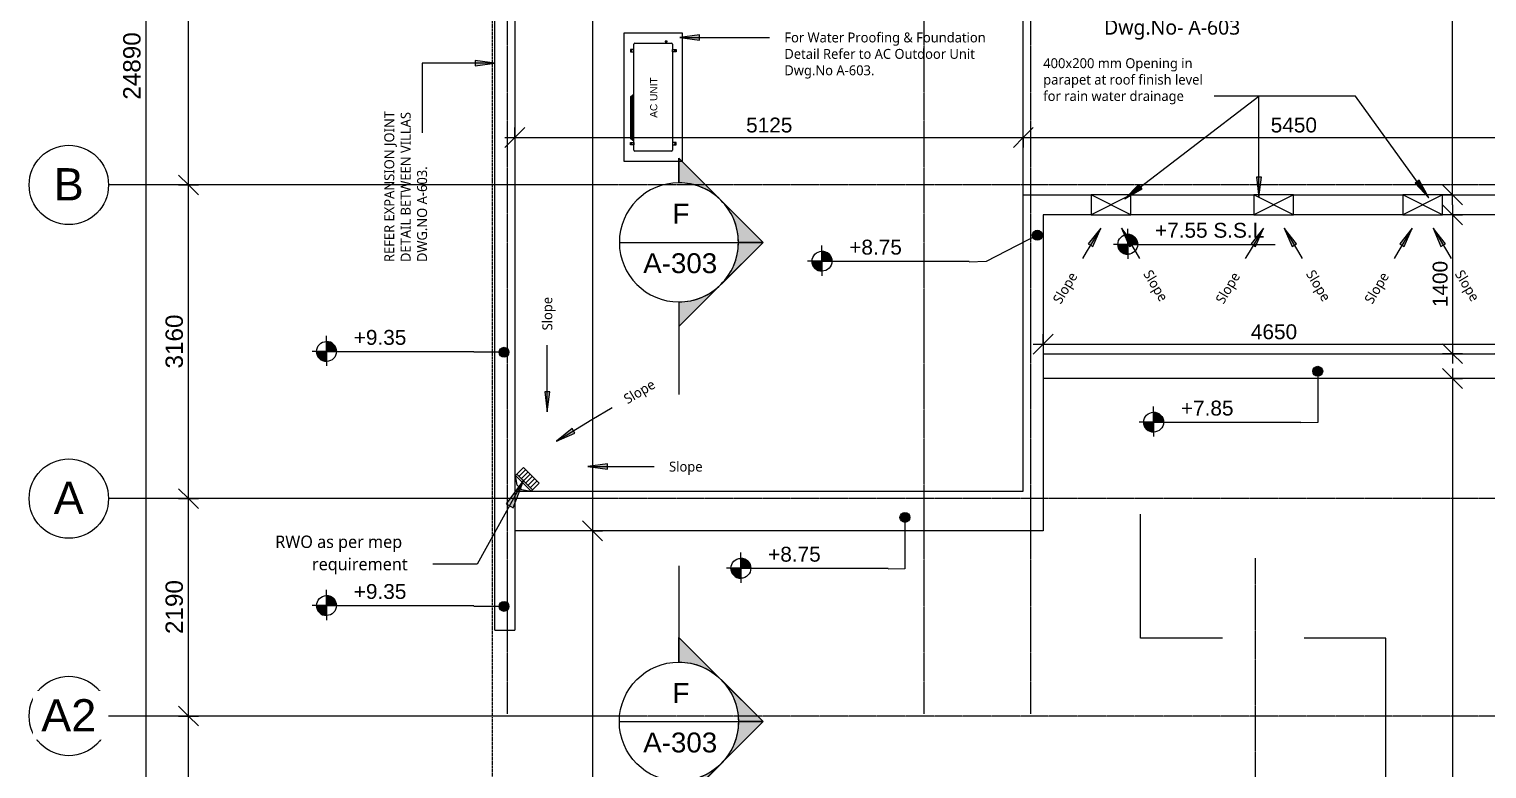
# Model space of a CAD drawing. Header units: millimetres. Extents: x -12746 to 1016489, y -409013 to 338495.
# Drawn here: x -11933 to 2758, y -12610 to -5158 of the extents above; entities that cross this region are included whole.
import ezdxf

# ---------------------------------------------------------------- set-up
doc = ezdxf.new("R2010")
doc.units = ezdxf.units.MM
doc.linetypes.add('Double dash', pattern=[55, 20, -5, 10, -5, 10, -5])
doc.linetypes.add('Grid Line', pattern=[22.225, 12.7, -3.175, 3.175, -3.175])
for name, color, linetype, lineweight in [('A-ANNO-DIMS', 211, 'Continuous', 9), ('A-ANNO-DIMS-100', 211, 'Continuous', 9), ('A-ANNO-NOTE', 131, 'Continuous', 9), ('A-DETL', 90, 'Continuous', 9), ('A-DETL-GENF', 92, 'Continuous', 9), ('A-DETL-MBND', 5, 'Continuous', 9), ('A-DETL-THIN', 151, 'Continuous', 9), ('A-GENM', 13, 'Continuous', 9), ('A-WALL', 113, 'Continuous', 9), ('C-PROP-LINE', 91, 'Double dash', 25), ('G-ANNO-SYMB', 111, 'Continuous', 9), ('G-ANNO-TEXT', 231, 'Continuous', 9), ('S-GRID', 1, 'Continuous', 9), ('S-GRID-IDEN', 1, 'Continuous', 9)]:
    doc.layers.add(name, color=color, linetype=linetype, lineweight=lineweight)
doc.styles.add('Arial', font='arial.ttf', dxfattribs={"height": 150})
doc.styles.add('Arial_1', font='arial.ttf', dxfattribs={"height": 325})
doc.styles.add('Arial_2', font='arial.ttf', dxfattribs={"height": 200})
doc.styles.add('Arial_4', font='arial.ttf', dxfattribs={"height": 72.828721})
doc.styles.add('Arial_6', font='arial.ttf', dxfattribs={"height": 175})
doc.styles.add('Lucida Sans Unicode_1', font='l_10646.ttf', dxfattribs={"height": 150})
doc.styles.add('Lucida Sans Unicode_2', font='l_10646.ttf', dxfattribs={"height": 125})
doc.styles.add('Lucida Sans Unicode_3', font='l_10646.ttf', dxfattribs={"height": 100})
doc.dimstyles.new('100', dxfattribs={"dimscale": 304.8, "dimtxt": 153.03891, "dimasz": 0.656168, "dimexe": 0.328084, "dimexo": 0.0625, "dimgap": 0.016404, "dimtad": 1, "dimdec": 0, "dimzin": 0, "dimdsep": 46, "dimtxsty": 'Arial', "dimblk1": 'OBLIQUE', "dimblk2": 'OBLIQUE', "dimsah": 1, "dimcen": 0.09, "dimdle": 0.328084, "dimazin": 0, "dimtfac": 1, "dimtdec": 4, "dimtix": 1, "dimtmove": 0, "dimatfit": 3, "dimfxl": 0.328084, "dimfxlon": 1, "dimtvp": 1, "dimtolj": 1, "dimtzin": 0, "dimarcsym": 2})
doc.dimstyles.new('grid-dim', dxfattribs={"dimscale": 304.8, "dimtxt": 178.545395, "dimasz": 0.656168, "dimexe": 0.328084, "dimexo": 0.0625, "dimgap": 0.016404, "dimtad": 1, "dimdec": 0, "dimzin": 0, "dimdsep": 46, "dimtxsty": 'Arial_6', "dimblk1": 'OBLIQUE', "dimblk2": 'OBLIQUE', "dimsah": 1, "dimcen": 0.09, "dimdle": 0.328084, "dimazin": 0, "dimtfac": 1, "dimtdec": 4, "dimtix": 1, "dimtmove": 0, "dimatfit": 3, "dimfxl": 0.328084, "dimfxlon": 1, "dimtvp": 1, "dimtolj": 1, "dimtzin": 0, "dimarcsym": 2})
doc.dimstyles.new('Setback-dim', dxfattribs={"dimscale": 304.8, "dimtxt": 204.05188, "dimasz": 0.656168, "dimexe": 0.328084, "dimexo": 0.0625, "dimgap": 0.016404, "dimtad": 1, "dimdec": 0, "dimzin": 0, "dimdsep": 46, "dimtxsty": 'Arial_2', "dimblk1": 'OBLIQUE', "dimblk2": 'OBLIQUE', "dimsah": 1, "dimcen": 0.09, "dimdle": 0.328084, "dimazin": 0, "dimtfac": 1, "dimtdec": 4, "dimtix": 1, "dimtmove": 0, "dimatfit": 3, "dimfxl": 0.328084, "dimfxlon": 1, "dimtvp": 1, "dimtolj": 1, "dimtzin": 0, "dimarcsym": 2})

# ---------------------------------------------------------------- blocks, each defined once
blk = doc.blocks.new('Generic Models 1 - Generic Models 1-685400-Roof SSL')
at = {"layer": 'A-GENM'}
for p, q in [((-1714, -10013), (-1714, -10213)), ((-1714, -10213), (-7039, -10213))]:
    blk.add_line(p, q, dxfattribs=at)
blk = doc.blocks.new('Family - ___-757194-Roof SSL')
at = {"layer": 'C-PROP-LINE'}
blk.add_line((-7264, -18078), (-7264, 12922), dxfattribs=at)
blk = doc.blocks.new('Drain-roof - SHOWER TRAY-bath-2d 3-1125230-Roof SSL')
at = {"layer": 'A-DETL-GENF'}
for p, q in [((-32, 58), (-112, 0)), ((-112, -115), (-112, 0)), ((-112, 0), (112, 0)), ((32, 58), (-32, 58)), ((32, 58), (112, 0)), ((112, 0), (112, -115)), ((-112, -20), (112, -20)), ((112, -115), (-112, -115)), ((-80, -20), (-80, -115)), ((-48, -20), (-48, -115)), ((-16, -20), (-16, -115)), ((16, -20), (16, -115)), ((48, -20), (48, -115)), ((80, -20), (80, -115))]:
    blk.add_line(p, q, dxfattribs=at)
blk = doc.blocks.new('Grid - 100-grid-312781-Roof SSL')
at = {"layer": 'S-GRID-IDEN'}
blk.add_circle((0, 0), 4, dxfattribs=at)
blk = doc.blocks.new('125-lvl - BEL-LVL-1026112-Roof SSL')
at = {"layer": 'A-ANNO-NOTE'}
h = blk.add_hatch(color=256, dxfattribs=at)
edge = h.paths.add_edge_path()
edge.add_line((0, 0), (0, -1))
edge.add_arc((0, 0), 1, 180, 270, ccw=False)
edge.add_line((-1, 0), (0, 0))
h = blk.add_hatch(color=256, dxfattribs=at)
edge = h.paths.add_edge_path()
edge.add_line((0, 0), (0, 1))
edge.add_arc((0, 0), 1, 0, 90, ccw=False)
edge.add_line((1, 0), (0, 0))
for p, q in [((0, 0), (0, 1.58)), ((0, 0), (-1.45, 0)), ((0, 0), (-1, 0)), ((0, 1), (0, 0)), ((0, 0), (2.78, 0)), ((0, 0), (0, -1.46)), ((0, -1), (0, 0)), ((0, 0), (1, 0)), ((2.78, 0), (14.85, 0))]:
    blk.add_line(p, q, dxfattribs=at)
blk.add_circle((0, 0), 1, dxfattribs=at)
for start, end in [(0, 90), (180, 270)]:
    blk.add_arc((0, 0), 1, start, end, dxfattribs=at)
blk = doc.blocks.new('DIMBLOCK2-Roof SSL')
at = {"layer": 'A-ANNO-DIMS-100', "transparency": 16777216}
for p, q in [((-6255, 7137), (-6355, 7237)), ((-6155, 7137), (-6355, 7137)), ((-6255, 7137), (-6255, -10213)), ((-6255, 7137), (-6155, 7037)), ((-6255, 7137), (-6155, 7137)), ((-6255, -10213), (-6355, -10113)), ((-6155, -10213), (-6355, -10213)), ((-6255, -10213), (-6155, -10313)), ((-6255, -10213), (-6155, -10213))]:
    blk.add_line(p, q, dxfattribs=at)
at = {"layer": 'A-ANNO-DIMS-100', "color": 0, "transparency": 16777216, "insert": (-6455, -1826), "char_height": 150, "width": 692.21, "attachment_point": 1, "rotation": 90, "line_spacing_factor": 0.941778, "style": 'Arial'}
blk.add_mtext('17350', dxfattribs=at)
blk = doc.blocks.new('_Oblique')
at = {"color": 0, "linetype": 'ByBlock', "lineweight": -2}
blk.add_line((-0.5, -0.5), (0.5, 0.5), dxfattribs=at)
blk = doc.blocks.new('DIMBLOCK3-Roof SSL')
at = {"layer": 'A-ANNO-DIMS-100', "transparency": 16777216}
for p, q in [((-6255, -10213), (-6355, -10113)), ((-6155, -10213), (-6355, -10213)), ((-6255, -10213), (-6255, -18178)), ((-6255, -10213), (-6155, -10313)), ((-6255, -10213), (-6155, -10213)), ((-6255, -18078), (-6355, -17978)), ((-6155, -18078), (-6355, -18078)), ((-6255, -18078), (-6155, -18178)), ((-6255, -18078), (-6155, -18078))]:
    blk.add_line(p, q, dxfattribs=at)
at = {"layer": 'A-ANNO-DIMS-100', "color": 0, "transparency": 16777216, "insert": (-6455, -14376), "char_height": 150, "width": 553.77, "attachment_point": 1, "rotation": 90, "line_spacing_factor": 0.941778, "style": 'Arial'}
blk.add_mtext('7865', dxfattribs=at)
blk = doc.blocks.new('DIMBLOCK13-Roof SSL')
at = {"layer": 'A-ANNO-DIMS-100', "transparency": 16777216}
for p, q in [((2412, -7028), (2312, -6928)), ((2512, -7028), (2312, -7028)), ((2412, -6928), (2412, -8528)), ((2412, -7028), (2512, -7128)), ((2412, -7028), (2512, -7028)), ((2412, -8428), (2312, -8328)), ((2512, -8428), (2312, -8428)), ((2412, -8428), (2512, -8528)), ((2412, -8428), (2512, -8428))]:
    blk.add_line(p, q, dxfattribs=at)
at = {"layer": 'A-ANNO-DIMS-100', "color": 0, "transparency": 16777216, "insert": (2212, -7959), "char_height": 150, "width": 553.77, "attachment_point": 1, "rotation": 90, "line_spacing_factor": 0.941778, "style": 'Arial'}
blk.add_mtext('1400', dxfattribs=at)
blk = doc.blocks.new('DIMBLOCK14-Roof SSL')
at = {"layer": 'A-ANNO-DIMS-100', "transparency": 16777216}
for p, q in [((-7039, -6249), (-6939, -6149)), ((-7039, -6149), (-7039, -6349)), ((-7039, -6249), (-7039, -6149)), ((-1914, -6249), (-1814, -6149)), ((-1914, -6349), (-1914, -6149)), ((-7139, -6249), (-1914, -6249)), ((-7039, -6249), (-7139, -6349)), ((-1914, -6249), (-2014, -6349)), ((-1914, -6249), (-1914, -6349))]:
    blk.add_line(p, q, dxfattribs=at)
at = {"layer": 'A-ANNO-DIMS-100', "color": 0, "transparency": 16777216, "insert": (-4707, -6049), "char_height": 150, "width": 553.77, "attachment_point": 1, "line_spacing_factor": 0.941778, "style": 'Arial'}
blk.add_mtext('5125', dxfattribs=at)
blk = doc.blocks.new('DIMBLOCK15-Roof SSL')
at = {"layer": 'A-ANNO-DIMS-100', "transparency": 16777216}
for p, q in [((-1914, -6249), (-1814, -6149)), ((-1914, -6349), (-1914, -6149)), ((3536, -6249), (3636, -6149)), ((3536, -6149), (3536, -6349)), ((3536, -6249), (3536, -6149)), ((-1914, -6249), (-2014, -6349)), ((-1914, -6249), (3636, -6249)), ((-1914, -6249), (-1914, -6349)), ((3536, -6249), (3436, -6349))]:
    blk.add_line(p, q, dxfattribs=at)
at = {"layer": 'A-ANNO-DIMS-100', "color": 0, "transparency": 16777216, "insert": (580, -6049), "char_height": 150, "width": 553.77, "attachment_point": 1, "line_spacing_factor": 0.941778, "style": 'Arial'}
blk.add_mtext('5450', dxfattribs=at)
blk = doc.blocks.new('DIMBLOCK16-Roof SSL')
at = {"layer": 'A-ANNO-DIMS-100', "transparency": 16777216}
for p, q in [((-1814, -8332), (3036, -8332)), ((-1714, -8332), (-1814, -8432)), ((-1714, -8332), (-1614, -8232)), ((-1714, -8232), (-1714, -8432)), ((-1714, -8332), (-1714, -8232)), ((2936, -8332), (2836, -8432)), ((2936, -8332), (3036, -8232)), ((2936, -8232), (2936, -8432)), ((2936, -8332), (2936, -8232))]:
    blk.add_line(p, q, dxfattribs=at)
at = {"layer": 'A-ANNO-DIMS-100', "color": 0, "transparency": 16777216, "insert": (380, -8132), "char_height": 150, "width": 553.77, "attachment_point": 1, "line_spacing_factor": 0.941778, "style": 'Arial'}
blk.add_mtext('4650', dxfattribs=at)
blk = doc.blocks.new('Section - M_Section Head - Filled 2-312746-Roof SSL')
at = {"layer": 'G-ANNO-SYMB'}
h = blk.add_hatch(color=256, dxfattribs=at)
edge = h.paths.add_edge_path()
edge.add_line((-6, 8.49), (-6, 6))
edge.add_arc((-6, 0), 6, 90, 135)
edge.add_line((-10.24, 4.24), (-6, 8.49))
h = blk.add_hatch(color=256, dxfattribs=at)
edge = h.paths.add_edge_path()
edge.add_line((-6, 8.49), (-1.76, 4.24))
edge.add_arc((-6, 0), 6, 45, 90)
edge.add_line((-6, 6), (-6, 8.49))
h = blk.add_hatch(color=256, dxfattribs=at)
edge = h.paths.add_edge_path()
edge.add_line((-14.49, 0), (-10.24, 4.24))
edge.add_arc((-6, 0), 6, 135, 180)
edge.add_line((-12, 0), (-14.49, 0))
h = blk.add_hatch(color=256, dxfattribs=at)
edge = h.paths.add_edge_path()
edge.add_line((2.49, 0), (0, 0))
edge.add_arc((-6, 0), 6, 360, 405)
edge.add_line((-1.76, 4.24), (2.49, 0))
at = {"layer": 'G-ANNO-SYMB', "lineweight": 18}
for p, q in [((-6, 8.49), (-14.49, 0)), ((-6, 8.49), (-10.24, 4.24)), ((-6, 8.49), (2.49, 0)), ((-6, 6), (-6, 8.49)), ((-6, 8.49), (-6, 6)), ((-1.76, 4.24), (-6, 8.49)), ((-10.24, 4.24), (-14.49, 0)), ((2.49, 0), (-1.76, 4.24)), ((-14.49, 0), (-12, 0)), ((0, 0), (2.49, 0)), ((-12, 0), (-14.49, 0)), ((0, 0), (2.49, 0))]:
    blk.add_line(p, q, dxfattribs=at)
for start, end in [(360, 180), (90, 135), (45, 90), (135, 180), (360, 45), (180, 360)]:
    blk.add_arc((-6, 0), 6, start, end, dxfattribs=at)
blk = doc.blocks.new('DIMBLOCK21-Roof SSL')
at = {"layer": 'A-ANNO-DIMS-100', "transparency": 16777216}
for p, q in [((2412, 4822), (2312, 4922)), ((2412, -6928), (2412, 4922)), ((2312, 4822), (2512, 4822)), ((2412, 4822), (2312, 4822)), ((2412, 4822), (2512, 4722)), ((2412, -6828), (2312, -6728)), ((2312, -6828), (2512, -6828)), ((2412, -6828), (2312, -6828)), ((2412, -6828), (2512, -6928))]:
    blk.add_line(p, q, dxfattribs=at)
at = {"layer": 'A-ANNO-DIMS-100', "color": 0, "transparency": 16777216, "insert": (2212, -1291), "char_height": 150, "width": 692.21, "attachment_point": 1, "rotation": 90, "line_spacing_factor": 0.941778, "style": 'Arial'}
blk.add_mtext('11650', dxfattribs=at)
blk = doc.blocks.new('DIMBLOCK23-Roof SSL')
at = {"layer": 'A-ANNO-DIMS-100', "transparency": 16777216}
for p, q in [((2412, -8678), (2312, -8578)), ((2412, -8578), (2412, -18178)), ((2512, -8678), (2312, -8678)), ((2412, -8678), (2512, -8778)), ((2412, -8678), (2512, -8678)), ((2412, -18078), (2312, -17978)), ((2512, -18078), (2312, -18078)), ((2412, -18078), (2512, -18178)), ((2412, -18078), (2512, -18078))]:
    blk.add_line(p, q, dxfattribs=at)
at = {"layer": 'A-ANNO-DIMS-100', "color": 0, "transparency": 16777216, "insert": (2147, -13686), "char_height": 200, "width": 738.35, "attachment_point": 1, "rotation": 90, "line_spacing_factor": 0.941778, "style": 'Arial_2'}
blk.add_mtext('9400', dxfattribs=at)
blk = doc.blocks.new('DIMBLOCK26-Roof SSL')
at = {"layer": 'A-ANNO-DIMS-100', "transparency": 16777216}
for p, q in [((-10327, -12078), (-10427, -11978)), ((-10427, -12078), (-10227, -12078)), ((-10327, -12078), (-10427, -12078)), ((-10327, -18078), (-10327, -12078)), ((-10327, -12078), (-10227, -12178)), ((-10327, -17978), (-10427, -17878)), ((-10427, -17978), (-10227, -17978)), ((-10327, -17978), (-10427, -17978)), ((-10327, -17978), (-10227, -18078))]:
    blk.add_line(p, q, dxfattribs=at)
at = {"layer": 'A-ANNO-DIMS-100', "color": 0, "transparency": 16777216, "insert": (-10559, -15297), "char_height": 175, "width": 646.06, "attachment_point": 1, "rotation": 90, "line_spacing_factor": 0.941778, "style": 'Arial_6'}
blk.add_mtext('5900', dxfattribs=at)
blk = doc.blocks.new('DIMBLOCK27-Roof SSL')
at = {"layer": 'A-ANNO-DIMS-100', "transparency": 16777216}
for p, q in [((-10327, -9888), (-10427, -9788)), ((-10427, -9888), (-10227, -9888)), ((-10327, -9888), (-10427, -9888)), ((-10327, -12078), (-10327, -9888)), ((-10327, -9888), (-10227, -9988)), ((-10327, -12078), (-10427, -11978)), ((-10427, -12078), (-10227, -12078)), ((-10327, -12078), (-10427, -12078)), ((-10327, -12078), (-10227, -12178))]:
    blk.add_line(p, q, dxfattribs=at)
at = {"layer": 'A-ANNO-DIMS-100', "color": 0, "transparency": 16777216, "insert": (-10559, -11252), "char_height": 175, "width": 646.06, "attachment_point": 1, "rotation": 90, "line_spacing_factor": 0.941778, "style": 'Arial_6'}
blk.add_mtext('2190', dxfattribs=at)
blk = doc.blocks.new('DIMBLOCK28-Roof SSL')
at = {"layer": 'A-ANNO-DIMS-100', "transparency": 16777216}
for p, q in [((-10327, -6728), (-10427, -6628)), ((-10427, -6728), (-10227, -6728)), ((-10327, -6728), (-10427, -6728)), ((-10327, -9888), (-10327, -6728)), ((-10327, -6728), (-10227, -6828)), ((-10327, -9888), (-10427, -9788)), ((-10427, -9888), (-10227, -9888)), ((-10327, -9888), (-10427, -9888)), ((-10327, -9888), (-10227, -9988))]:
    blk.add_line(p, q, dxfattribs=at)
at = {"layer": 'A-ANNO-DIMS-100', "color": 0, "transparency": 16777216, "insert": (-10559, -8577), "char_height": 175, "width": 646.06, "attachment_point": 1, "rotation": 90, "line_spacing_factor": 0.941778, "style": 'Arial_6'}
blk.add_mtext('3160', dxfattribs=at)
blk = doc.blocks.new('DIMBLOCK29-Roof SSL')
at = {"layer": 'A-ANNO-DIMS-100', "transparency": 16777216}
for p, q in [((-10327, -2263), (-10427, -2163)), ((-10427, -2263), (-10227, -2263)), ((-10327, -2263), (-10427, -2263)), ((-10327, -6728), (-10327, -2263)), ((-10327, -2263), (-10227, -2363)), ((-10327, -6728), (-10427, -6628)), ((-10427, -6728), (-10227, -6728)), ((-10327, -6728), (-10427, -6728)), ((-10327, -6728), (-10227, -6828))]:
    blk.add_line(p, q, dxfattribs=at)
at = {"layer": 'A-ANNO-DIMS-100', "color": 0, "transparency": 16777216, "insert": (-10559, -4765), "char_height": 175, "width": 646.06, "attachment_point": 1, "rotation": 90, "line_spacing_factor": 0.941778, "style": 'Arial_6'}
blk.add_mtext('4465', dxfattribs=at)
blk = doc.blocks.new('DIMBLOCK37-Roof SSL')
at = {"layer": 'A-ANNO-DIMS-100', "transparency": 16777216}
for p, q in [((-10754, 6912), (-10854, 7012)), ((-10854, 6912), (-10654, 6912)), ((-10754, 6912), (-10854, 6912)), ((-10754, -18078), (-10754, 7012)), ((-10754, 6912), (-10654, 6812)), ((-10754, -17978), (-10854, -17878)), ((-10854, -17978), (-10654, -17978)), ((-10754, -17978), (-10854, -17978)), ((-10754, -17978), (-10654, -18078))]:
    blk.add_line(p, q, dxfattribs=at)
at = {"layer": 'A-ANNO-DIMS-100', "color": 0, "transparency": 16777216, "insert": (-10986, -5869), "char_height": 175, "width": 807.57, "attachment_point": 1, "rotation": 90, "line_spacing_factor": 0.941778, "style": 'Arial_6'}
blk.add_mtext('24890', dxfattribs=at)

msp = doc.modelspace()

# ---------------------------------------------------------------- hatches: boundary and pattern name
at = {"layer": 'A-ANNO-NOTE'}
h = msp.add_hatch(color=256, dxfattribs=at)
edge = h.paths.add_edge_path()
edge.add_arc((-1772.9, -7233.8), 50, 0, 360)
h = msp.add_hatch(color=256, dxfattribs=at)
edge = h.paths.add_edge_path()
edge.add_arc((-7147.5, -8413.6), 50, 0, 360)
h = msp.add_hatch(color=256, dxfattribs=at)
edge = h.paths.add_edge_path()
edge.add_arc((1053.8, -8604.6), 50, 0, 360)
h = msp.add_hatch(color=256, dxfattribs=at)
edge = h.paths.add_edge_path()
edge.add_arc((-3106.4, -10077.1), 50, 0, 360)
h = msp.add_hatch(color=256, dxfattribs=at)
edge = h.paths.add_edge_path()
edge.add_arc((-7147.5, -10973.6), 50, 0, 360)
at = {"layer": 'G-ANNO-TEXT'}
for points in [[(-5377, -5241.8), (-5177, -5268.2), (-5177, -5215.5)], [(-7239.4, -5501.1), (-7439.4, -5474.7), (-7439.4, -5527.4)], [(-891.5, -6866.8), (-716.6, -6766.2), (-748.6, -6724.3)], [(461.7, -6850.7), (488, -6650.7), (435.4, -6650.7)], [(2172.8, -6856), (2077.2, -6678.4), (2034.5, -6709.2)], [(-1133.5, -7162), (-1258.6, -7320.3), (-1213.4, -7347.3)], [(-924.2, -7162), (-844.3, -7347.3), (-799.1, -7320.3)], [(506.5, -7162), (381.4, -7320.3), (426.6, -7347.3)], [(715.8, -7162), (795.7, -7347.3), (840.9, -7320.3)], [(2006.5, -7162), (1881.4, -7320.3), (1926.6, -7347.3)], [(2215.8, -7162), (2295.7, -7347.3), (2340.9, -7320.3)], [(-6711.2, -9013.4), (-6684.9, -8813.4), (-6737.5, -8813.4)], [(-6617.2, -9308.7), (-6432.8, -9226.9), (-6460.3, -9182)], [(-6304.2, -9565.1), (-6104.2, -9591.4), (-6104.2, -9538.8)], [(-6946.1, -9698.3), (-7125.9, -9941.6), (-7056.8, -9979.9)]]:
    msp.add_hatch(color=7, dxfattribs=at).paths.add_polyline_path(points)

# ---------------------------------------------------------------- linework, layer by layer
at = {"layer": 'A-ANNO-NOTE'}
for p, q in [((-1772.9, -7233.8), (-2288.7, -7499.8)), ((-2288.7, -7499.8), (-2457.9, -7504.3)), ((-7147.5, -8413.6), (-7451.7, -8413.6)), ((1053.8, -8604.6), (1053.8, -9121.2)), ((1053.8, -9121.2), (884.7, -9125.7)), ((-3106.4, -10077.1), (-3106.4, -10593.7)), ((-3106.4, -10593.7), (-3275.6, -10598.2)), ((-7147.5, -10973.6), (-7451.7, -10973.6))]:
    msp.add_line(p, q, dxfattribs=at)
for centre in [(-1772.9, -7233.8), (-7147.5, -8413.6), (1053.8, -8604.6), (-3106.4, -10077.1), (-7147.5, -10973.6)]:
    msp.add_circle(centre, 50, dxfattribs=at)
at = {"layer": 'A-DETL'}
for p, q in [((-1913.9, -6827.8), (-1913.9, 4822.2)), ((-5348.9, -5198.4), (-5938.9, -5198.4)), ((-5938.9, -5198.4), (-5938.9, -6488.2)), ((-5501.9, -5277.8), (-5523, -5277.8)), ((-5523, -5277.8), (-5523, -5285.1)), ((-5523, -5285.1), (-5501.9, -5285.1)), ((-5508.8, -5285.1), (-5516.1, -5285.1)), ((-5516.1, -5285.1), (-5516.1, -5298.4)), ((-5508.8, -5298.4), (-5508.8, -5285.1)), ((-5501.9, -5285.1), (-5501.9, -5277.8)), ((-5348.9, -6488.2), (-5348.9, -5198.4)), ((-5874, -5362.1), (-5874, -5385.4)), ((-5838.9, -5362.1), (-5874, -5362.1)), ((-5874, -5385.4), (-5838.9, -5385.4)), ((-5838.9, -6377.6), (-5838.9, -5309.1)), ((-5838.9, -5385.4), (-5838.9, -5362.1)), ((-5828.2, -5298.4), (-5459.5, -5298.4)), ((-5516.1, -5298.4), (-5508.8, -5298.4)), ((-5448.9, -5309.1), (-5448.9, -6377.6)), ((-5448.9, -5385.4), (-5448.9, -5362.1)), ((-5448.9, -5362.1), (-5413.7, -5362.1)), ((-5413.7, -5385.4), (-5448.9, -5385.4)), ((-5413.7, -5362.1), (-5413.7, -5385.4)), ((-5870.8, -5837.2), (-5838.9, -5814.2)), ((-5870.8, -6264.2), (-5870.8, -5837.2)), ((-5864.6, -5832.7), (-5864.6, -6268.7)), ((-5856.1, -5826.6), (-5856.1, -6274.8)), ((-5847.5, -5820.5), (-5847.5, -6281)), ((-5838.9, -5889.7), (-5870.8, -5912.7)), ((-5870.8, -5994), (-5838.9, -5994)), ((-5870.8, -6107.4), (-5838.9, -6107.4)), ((-5874, -6324.5), (-5874, -6301.3)), ((-5874, -6301.3), (-5838.9, -6301.3)), ((-5838.9, -6211.7), (-5870.8, -6188.7)), ((-5838.9, -6287.2), (-5870.8, -6264.2)), ((-5838.9, -6301.3), (-5838.9, -6324.5)), ((-5413.7, -6301.3), (-5448.9, -6301.3)), ((-5448.9, -6301.3), (-5448.9, -6324.5)), ((-5413.7, -6324.5), (-5413.7, -6301.3)), ((-5838.9, -6324.5), (-5874, -6324.5)), ((-5459.5, -6388.2), (-5828.2, -6388.2)), ((-5448.9, -6324.5), (-5413.7, -6324.5)), ((-5938.9, -6488.2), (-5348.9, -6488.2))]:
    msp.add_line(p, q, dxfattribs=at)
for centre in [(-5863.3, -5373.8), (-5424.4, -5373.8), (-5863.3, -6312.9), (-5424.4, -6312.9)]:
    msp.add_circle(centre, 2.93, dxfattribs=at)
for centre, start, end in [((-5828.2, -5309.1), 90, 179.99999), ((-5459.5, -5309.1), 360, 89.99999), ((-5828.2, -6377.6), 180, 269.99999), ((-5459.5, -6377.6), 270, 359.99999)]:
    msp.add_arc(centre, 10.6, start, end, dxfattribs=at)
at = {"layer": 'A-DETL-MBND'}
for p, q in [((-828.9, -7027.8), (-1228.9, -6827.8)), ((-828.9, -6827.8), (-1228.9, -7027.8)), ((811.1, -7027.8), (411.1, -6827.8)), ((811.1, -6827.8), (411.1, -7027.8)), ((2311.1, -7027.8), (1911.1, -6827.8)), ((2311.1, -6827.8), (1911.1, -7027.8))]:
    msp.add_line(p, q, dxfattribs=at)
at = {"layer": 'A-DETL-THIN'}
for p, q in [((-828.9, -6827.8), (-1228.9, -6827.8)), ((-1228.9, -6827.8), (-1228.9, -7027.8)), ((-828.9, -7027.8), (-828.9, -6827.8)), ((811.1, -6827.8), (411.1, -6827.8)), ((411.1, -6827.8), (411.1, -7027.8)), ((811.1, -7027.8), (811.1, -6827.8)), ((2311.1, -6827.8), (1911.1, -6827.8)), ((1911.1, -6827.8), (1911.1, -7027.8)), ((2311.1, -7027.8), (2311.1, -6827.8)), ((-1228.9, -7027.8), (-828.9, -7027.8)), ((411.1, -7027.8), (811.1, -7027.8)), ((1911.1, -7027.8), (2311.1, -7027.8))]:
    msp.add_line(p, q, dxfattribs=at)
at = {"layer": 'A-WALL'}
for p, q in [((-7238.9, -11212.8), (-7238.9, 7037.2)), ((-7038.9, 6837.2), (-7038.9, -11212.8)), ((-1913.9, -6827.8), (-1228.9, -6827.8)), ((-1913.9, -9812.8), (-1913.9, -6827.8)), ((-828.9, -6827.8), (411.1, -6827.8)), ((811.1, -6827.8), (1911.1, -6827.8)), ((2311.1, -6827.8), (3536.1, -6827.8)), ((-1228.9, -7027.8), (-1713.9, -7027.8)), ((-1713.9, -7027.8), (-1713.9, -10012.8)), ((411.1, -7027.8), (-828.9, -7027.8)), ((1911.1, -7027.8), (811.1, -7027.8)), ((3736.1, -7027.8), (2311.1, -7027.8)), ((-1713.9, -8428.1), (2936.1, -8428.1)), ((3186.1, -8678.1), (-1713.9, -8678.1)), ((-7038.9, -9812.8), (-1913.9, -9812.8)), ((-7238.9, -11212.8), (-7038.9, -11212.8))]:
    msp.add_line(p, q, dxfattribs=at)
at = {"layer": 'G-ANNO-SYMB', "lineweight": 18}
for p, q in [((-5985.1, -7306.1), (-4785.1, -7306.1)), ((-5985.1, -12134.7), (-4785.1, -12134.7))]:
    msp.add_line(p, q, dxfattribs=at)
at = {"layer": 'G-ANNO-SYMB'}
for p, q in [((-5385.1, -7906.1), (-5385.1, -8837.9)), ((-730.8, -11294), (-730.8, -10043)), ((-5385.1, -10565.9), (-5385.1, -11534.7)), ((92.6, -11294), (-730.8, -11294)), ((1739.4, -11294), (916, -11294)), ((1739.4, -13259), (1739.4, -11294))]:
    msp.add_line(p, q, dxfattribs=at)
at = {"layer": 'G-ANNO-TEXT', "color": 7}
for p, q in [((-5177, -5215.5), (-5377, -5241.8)), ((-5377, -5241.8), (-5177, -5268.2)), ((-5377, -5241.8), (-4471.8, -5241.8)), ((-5177, -5268.2), (-5177, -5215.5)), ((-7973.2, -5501.1), (-7973.2, -5583.2)), ((-7239.4, -5501.1), (-7973.2, -5501.1)), ((-7239.4, -5501.1), (-7439.4, -5474.7)), ((-7439.4, -5474.7), (-7439.4, -5527.4)), ((-7439.4, -5527.4), (-7239.4, -5501.1)), ((-7973.2, -5583.2), (-7973.2, -6203.3)), ((-891.5, -6866.8), (461.7, -5831.8)), ((254.9, -5831.8), (11.4, -5831.8)), ((1434.6, -5831.8), (254.9, -5831.8)), ((461.7, -5831.8), (254.9, -5831.8)), ((461.7, -5831.8), (254.9, -5831.8)), ((461.7, -6850.7), (461.7, -5831.8)), ((2172.8, -6856), (1434.6, -5831.8)), ((-748.6, -6724.3), (-891.5, -6866.8)), ((-716.6, -6766.2), (-748.6, -6724.3)), ((488, -6650.7), (435.4, -6650.7)), ((435.4, -6650.7), (461.7, -6850.7)), ((461.7, -6850.7), (488, -6650.7)), ((2077.2, -6678.4), (2034.5, -6709.2)), ((2034.5, -6709.2), (2172.8, -6856)), ((2172.8, -6856), (2077.2, -6678.4)), ((-891.5, -6866.8), (-716.6, -6766.2)), ((-1133.5, -7162), (-1278.8, -7405.5)), ((-1133.5, -7162), (-1258.6, -7320.3)), ((-1213.4, -7347.3), (-1133.5, -7162)), ((-924.2, -7162), (-844.3, -7347.3)), ((-799.1, -7320.3), (-924.2, -7162)), ((-924.2, -7162), (-779, -7405.5)), ((506.5, -7162), (361.2, -7405.5)), ((506.5, -7162), (381.4, -7320.3)), ((426.6, -7347.3), (506.5, -7162)), ((715.8, -7162), (795.7, -7347.3)), ((840.9, -7320.3), (715.8, -7162)), ((715.8, -7162), (861, -7405.5)), ((2006.5, -7162), (1861.2, -7405.5)), ((2006.5, -7162), (1881.4, -7320.3)), ((1926.6, -7347.3), (2006.5, -7162)), ((2215.8, -7162), (2295.7, -7347.3)), ((2340.9, -7320.3), (2215.8, -7162)), ((2215.8, -7162), (2361, -7405.5)), ((-1258.6, -7320.3), (-1213.4, -7347.3)), ((-844.3, -7347.3), (-799.1, -7320.3)), ((381.4, -7320.3), (426.6, -7347.3)), ((795.7, -7347.3), (840.9, -7320.3)), ((1881.4, -7320.3), (1926.6, -7347.3)), ((2295.7, -7347.3), (2340.9, -7320.3)), ((-1278.8, -7405.5), (-1316.3, -7468.4)), ((-779, -7405.5), (-741.7, -7468)), ((361.2, -7405.5), (323.7, -7468.4)), ((861, -7405.5), (898.3, -7468)), ((1861.2, -7405.5), (1823.7, -7468.4)), ((2361, -7405.5), (2398.3, -7468)), ((-6711.2, -8581.4), (-6711.2, -8343.3)), ((-6711.2, -9013.4), (-6711.2, -8581.4)), ((-6684.9, -8813.4), (-6737.5, -8813.4)), ((-6737.5, -8813.4), (-6711.2, -9013.4)), ((-6711.2, -9013.4), (-6684.9, -8813.4)), ((-6617.2, -9308.7), (-6262.6, -9092.1)), ((-6262.6, -9092.1), (-6057.6, -8971.1)), ((-6460.3, -9182), (-6617.2, -9308.7)), ((-6617.2, -9308.7), (-6432.8, -9226.9)), ((-6432.8, -9226.9), (-6460.3, -9182)), ((-6104.2, -9538.8), (-6304.2, -9565.1)), ((-6104.2, -9591.4), (-6104.2, -9538.8)), ((-6304.2, -9565.1), (-6104.2, -9591.4)), ((-6304.2, -9565.1), (-5872.2, -9565.1)), ((-5872.2, -9565.1), (-5634, -9565.1)), ((-6946.1, -9698.3), (-7416.4, -10547.6)), ((-6946.1, -9698.3), (-7125.9, -9941.6)), ((-7056.8, -9979.9), (-6946.1, -9698.3)), ((-7125.9, -9941.6), (-7056.8, -9979.9)), ((-7416.4, -10547.6), (-7866.2, -10547.6))]:
    msp.add_line(p, q, dxfattribs=at)
at = {"layer": 'S-GRID', "linetype": 'Grid Line'}
for p, q in [((-7113.9, -12055.6), (-7113.9, 15091.4)), ((-2913.9, -12055.6), (-2913.9, 15091.4)), ((-1838.9, -12055.6), (-1838.9, 15091.4)), ((7895.6, -6727.8), (-11133.4, -6727.8)), ((7895.6, -9887.8), (-11133.4, -9887.8)), ((423.6, -10487.8), (423.6, -19193.6))]:
    msp.add_line(p, q, dxfattribs=at)

# ---------------------------------------------------------------- block references
at = {"layer": 'A-ANNO-NOTE', "xscale": 100, "yscale": 100, "zscale": 100}
for p in [(-860.8, -7326.2), (-3942.6, -7496.1), (-8936.3, -8405.4), (-600, -9117.5), (-4760.3, -10590), (-8936.3, -10965.4)]:
    msp.add_blockref('125-lvl - BEL-LVL-1026112-Roof SSL', p, dxfattribs=at)
at = {"layer": 'A-DETL-GENF', "rotation": 134.9999999999999}
msp.add_blockref('Drain-roof - SHOWER TRAY-bath-2d 3-1125230-Roof SSL', (-6952.7, -9733.3), dxfattribs=at)
at = {"layer": 'A-GENM'}
msp.add_blockref('Generic Models 1 - Generic Models 1-685400-Roof SSL', (0, 0), dxfattribs=at)
at = {"layer": 'C-PROP-LINE'}
msp.add_blockref('Family - ___-757194-Roof SSL', (0, 0), dxfattribs=at)
at = {"layer": 'G-ANNO-SYMB', "lineweight": 18, "xscale": 99.99999999999993, "yscale": 99.99999999999993, "zscale": 99.99999999999993, "rotation": 269.9999999999996}
msp.add_blockref('Section - M_Section Head - Filled 2-312746-Roof SSL', (-5385.1, -7906.1), dxfattribs=at)
at = {"layer": 'G-ANNO-SYMB', "lineweight": 18, "extrusion": (0, 0, -1), "xscale": 99.99999999999993, "yscale": 99.99999999999993, "zscale": 99.99999999999993, "rotation": 90.00000000000053}
msp.add_blockref('Section - M_Section Head - Filled 2-312746-Roof SSL', (5385.1, -11534.7), dxfattribs=at)
at = {"layer": 'S-GRID-IDEN', "xscale": 99.99999999999993, "yscale": 99.99999999999993, "zscale": 99.99999999999993}
for p, rotation in [((-11533.4, -6727.8), 89.99999999999982), ((-11533.4, -9887.8), 89.99999999999982), ((-11533.4, -12077.9), 89.9999999999998)]:
    msp.add_blockref('Grid - 100-grid-312781-Roof SSL', p, dxfattribs=dict(at, rotation=rotation))

# ---------------------------------------------------------------- texts
at = {"layer": 'A-ANNO-NOTE', "char_height": 150, "attachment_point": 1, "style": 'Arial'}
for s, insert, width in [('+7.55 S.S.L', (-586.1, -7109.3), 1354.852), ('+8.75', (-3667.8, -7279.2), 657.384), ('+9.35', (-8661.6, -8188.5), 657.384), ('+7.85', (-325.2, -8900.6), 657.384), ('+8.75', (-4485.5, -10373.1), 657.384), ('+9.35', (-8661.6, -10748.5), 657.384)]:
    msp.add_mtext(s, dxfattribs=dict(at, insert=insert, width=width))
at = {"layer": 'G-ANNO-SYMB', "char_height": 200, "attachment_point": 1, "style": 'Arial_2'}
for s, insert, width in [('F', (-5449.9, -6917.2), 208.439), ('A-303', (-5744.4, -7416.1), 921.941), ('F', (-5449.9, -11745.8), 208.439), ('A-303', (-5744.4, -12244.7), 921.941)]:
    msp.add_mtext(s, dxfattribs=dict(at, insert=insert, width=width))
at = {"layer": 'G-ANNO-TEXT', "color": 7, "attachment_point": 1}
for s, insert, char_height, width, style in [('Dwg.No- A-603  ', (-1099.2, -5063.4), 150, 2188.607, 'Lucida Sans Unicode_1'), ('For Water Proofing & Foundation ', (-4321.8, -5191.8), 100, 2749.788, 'Lucida Sans Unicode_3'), ('Detail Refer to AC Outdoor Unit ', (-4321.8, -5357.2), 100, 2669.619, 'Lucida Sans Unicode_3'), ('Dwg.No A-603.', (-4321.8, -5522.6), 100, 1282.7, 'Lucida Sans Unicode_3'), ('400x200 mm Opening in ', (-1712.9, -5451.1), 100, 2116.455, 'Lucida Sans Unicode_3'), ('parapet at roof finish level ', (-1712.9, -5616.4), 100, 2204.641, 'Lucida Sans Unicode_3'), ('for rain water drainage', (-1712.9, -5781.8), 100, 1908.016, 'Lucida Sans Unicode_3'), ('Slope', (-5484, -9515.1), 100, 440.928, 'Lucida Sans Unicode_3'), ('RWO as per mep ', (-9453.4, -10260.2), 125, 1739.662, 'Lucida Sans Unicode_2'), ('requirement', (-9083, -10485.1), 125, 1290.717, 'Lucida Sans Unicode_2')]:
    msp.add_mtext(s, dxfattribs=dict(at, insert=insert, char_height=char_height, width=width, style=style))
for s, insert, char_height, width, rotation, style in [('AC UNIT', (-5675, -6051), 72.83, 489.029, 90, 'Arial_4'), ('REFER EXPANSION JOINT ', (-8353.9, -7504.3), 100, 2028.269, 90, 'Lucida Sans Unicode_3'), ('DETAIL BETWEEN VILLAS ', (-8188.5, -7504.3), 100, 2012.236, 90, 'Lucida Sans Unicode_3'), ('DWG.NO A-603. ', (-8023.2, -7504.3), 100, 1394.936, 90, 'Lucida Sans Unicode_3'), ('Slope', (-1622.5, -7884), 100, 440.928, 59.18006, 'Lucida Sans Unicode_3'), ('Slope', (-621.9, -7571.2), 100, 440.928, 300.81994, 'Lucida Sans Unicode_3'), ('Slope', (17.5, -7884), 100, 440.928, 59.18006, 'Lucida Sans Unicode_3'), ('Slope', (1018.1, -7571.2), 100, 440.928, 300.81994, 'Lucida Sans Unicode_3'), ('Slope', (1517.5, -7884), 100, 440.928, 59.18006, 'Lucida Sans Unicode_3'), ('Slope', (2518.1, -7571.2), 100, 440.928, 300.81994, 'Lucida Sans Unicode_3'), ('Slope', (-6761.2, -8193.3), 100, 440.928, 90, 'Lucida Sans Unicode_3'), ('Slope', (-5953.8, -8851.8), 100, 440.928, 30.54147, 'Lucida Sans Unicode_3')]:
    msp.add_mtext(s, dxfattribs=dict(at, insert=insert, char_height=char_height, width=width, rotation=rotation, style=style))

# ---------------------------------------------------------------- dimensions: what is measured, and where the dimension line sits
at = {"layer": 'A-ANNO-DIMS'}
for base, p1, p2, dimstyle, override, picture, middle in [((-6255.5, -10212.8), (-6155.5, 7137.2), (-6155.5, -10212.8), '100', {"dimpost": '<>', "dimfxl": 17350}, 'DIMBLOCK2-Roof SSL', (-6337.1, -1537.8)), ((2411.6, 4822.2), (2311.6, -6827.8), (2311.6, 4822.2), '100', {"dimpost": '<>', "dimfxl": 11650.000014}, 'DIMBLOCK21-Roof SSL', (2330, -1002.8)), ((-10326.8, -2262.8), (-10426.8, -6727.8), (-10426.8, -2262.8), 'grid-dim', {"dimpost": '<>', "dimfxl": 4464.999918}, 'DIMBLOCK29-Roof SSL', (-10421.1, -4495.3)), ((-10326.8, -6727.8), (-10426.8, -9887.8), (-10426.8, -6727.8), 'grid-dim', {"dimpost": '<>', "dimfxl": 3160.000082}, 'DIMBLOCK28-Roof SSL', (-10421.2, -8307.8)), ((2411.6, -8428.1), (2511.6, -7027.8), (2511.6, -8428.1), '100', {"dimpost": '<>', "dimfxl": 1400.283693}, 'DIMBLOCK13-Roof SSL', (2330, -7728)), ((2411.6, -18077.8), (2511.6, -8678.1), (2511.6, -18077.8), 'Setback-dim', {"dimpost": '<>', "dimfxl": 9399.715635}, 'DIMBLOCK23-Roof SSL', (2304.5, -13378)), ((-10326.8, -9887.8), (-10426.8, -12077.9), (-10426.8, -9887.8), 'grid-dim', {"dimpost": '<>', "dimfxl": 2190.038539}, 'DIMBLOCK27-Roof SSL', (-10421.1, -10982.8)), ((-6255.5, -18077.8), (-6155.5, -10212.8), (-6155.5, -18077.8), '100', {"dimpost": '<>', "dimfxl": 7864.999246}, 'DIMBLOCK3-Roof SSL', (-6337.1, -14145.3)), ((-10326.8, -12077.9), (-10426.8, -17977.8), (-10426.8, -12077.9), 'grid-dim', {"dimpost": '<>', "dimfxl": 5899.960706}, 'DIMBLOCK26-Roof SSL', (-10421.1, -15027.8))]:
    dim = msp.add_linear_dim(base=base, p1=p1, p2=p2, angle=90, dimstyle=dimstyle, override=override, dxfattribs=at)
    dim.commit()
    dim.dimension.update_dxf_attribs({"geometry": picture, "text_midpoint": middle})
for base, p1, p2, override, picture, middle in [((-1913.9, -6249.2), (-7038.9, -6149.2), (-1913.9, -6349.2), {"dimpost": '<>', "dimfxl": 5128.901188}, 'DIMBLOCK14-Roof SSL', (-4476.4, -6167.6)), ((3536.1, -6249.2), (-1913.9, -6349.2), (3536.1, -6149.2), {"dimpost": '<>', "dimfxl": 5453.668256}, 'DIMBLOCK15-Roof SSL', (811.1, -6167.6)), ((2936.1, -8331.6), (-1713.9, -8231.6), (2936.1, -8231.6), {"dimpost": '<>', "dimfxl": 4650}, 'DIMBLOCK16-Roof SSL', (611.1, -8250))]:
    dim = msp.add_linear_dim(base=base, p1=p1, p2=p2, dimstyle='100', override=override, dxfattribs=at)
    dim.commit()
    dim.dimension.update_dxf_attribs({"geometry": picture, "text_midpoint": middle})

# ---------------------------------------------------------------- next in the draw order: texts
at = {"layer": 'S-GRID-IDEN', "char_height": 325, "attachment_point": 1, "style": 'Arial_1', "bg_fill": 3, "box_fill_scale": 1.25, "bg_fill_color": 256, "bg_fill_true_color": 13158600, "bg_fill_transparency": 0}
for s, insert, width in [('B', (-11686.3, -6558.6), 368.776), ('A', (-11686.3, -9718.6), 368.776), ('A2', (-11811.8, -11908.6), 673.417)]:
    msp.add_mtext(s, dxfattribs=dict(at, insert=insert, width=width))

# ---------------------------------------------------------------- next in the draw order: linework, layer by layer
at = {"layer": 'S-GRID', "linetype": 'Grid Line'}
msp.add_line((7895.6, -12077.9), (-11133.4, -12077.9), dxfattribs=at)

# ---------------------------------------------------------------- next in the draw order: dimensions: what is measured, and where the dimension line sits
at = {"layer": 'A-ANNO-DIMS'}
dim = msp.add_linear_dim(base=(-10754.2, 6912.2), p1=(-10854.2, -17977.8), p2=(-10854.2, 6912.2), angle=90, dimstyle='grid-dim', override={"dimpost": '<>', "dimfxl": 24889.999246}, dxfattribs=at)
dim.commit()
dim.dimension.update_dxf_attribs({"geometry": 'DIMBLOCK37-Roof SSL', "text_midpoint": (-10848.5, -5532.8)})

doc.saveas('drawing.dxf')
